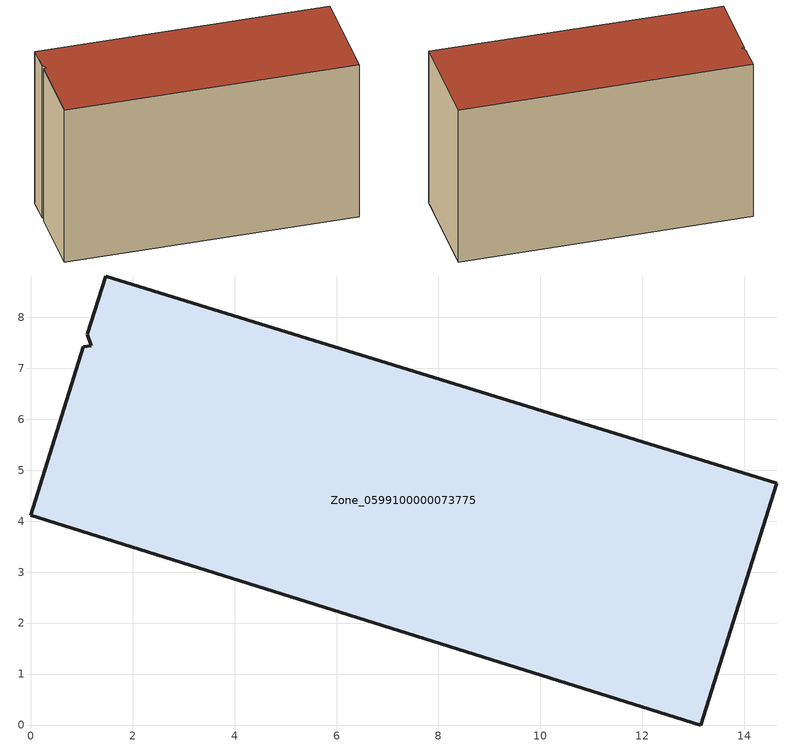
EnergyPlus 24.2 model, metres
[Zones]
Zone_0599100000073775
 floor ground (C_G): 0,4.12 1.03,7.42 1.18,7.44 1.11,7.67 1.47,8.81 14.64,4.74 13.15,0 z0.56
 wall outside (C_F): 13.15,0 14.64,4.74 1.47,8.81 1.11,7.67 1.18,7.44 1.03,7.42 0,4.12 13.15,0 z0.56:8.78
 roof outside (C_R): 1.03,7.42 0,4.12 13.15,0 14.64,4.74 1.47,8.81 1.11,7.67 1.18,7.44 z8.78
[BUILDING]
Pand.0599100000073775: North Axis=0; Terrain=City; Loads Convergence Tolerance Value=0.04; Temperature Convergence Tolerance Value=0.4; Solar Distribution=FullExterior; Maximum Number of Warmup Days=25; Minimum Number of Warmup Days=1
[Site:Location]
Rotterdam.The.Hague.AP_ZH_NLD Design_Conditions: Latitude=51.96; Longitude=4.45; Time Zone=1; Elevation=-4.5
[SITE:GROUNDTEMPERATURE:BUILDINGSURFACE]
18, 18, 18, 18, 18, 18, 18, 18, 18, 18, 18, 18
[MATERIAL] Thermal Absorptance=0.9; Solar Absorptance=0.7; Visible Absorptance=0.7
Name | Roughness | Thickness | Conductivity | Density | Specific Heat
G.TC.1965-1974 | MediumSmooth | 0.15 | 0.882353 | 540 | 1210
F.TC.1965-1974 | Rough | 0.3 | 0.697674 | 1920 | 840
R.TC.1965-1974 | MediumRough | 0.2 | 0.232558 | 1500 | 1000
[CONSTRUCTION]
C_G: G.TC.1965-1974
C_F: F.TC.1965-1974
C_R: R.TC.1965-1974
[ZONE]
Zone_0599100000073775: Type=1; Multiplier=1; Ceiling Height=Autocalculate; Volume=Autocalculate; Floor Area=autocalculate; Part of Total Floor Area=Yes
[ZONEINFILTRATION:DESIGNFLOWRATE]
Infil_Zone_0599100000073775: Zone or ZoneList or Space or SpaceList=Zone_0599100000073775; Schedule=AlwaysOn; Design Flow Rate Calculation Method=Flow/Area; Flow Rate per Floor Area=0.003; Constant Term Coefficient=1; Temperature Term Coefficient=0; Velocity Term Coefficient=0; Velocity Squared Term Coefficient=0
[HVACTEMPLATE:ZONE:IDEALLOADSAIRSYSTEM]
Zone_0599100000073775: Maximum Heating Supply Air Temperature=50; Minimum Cooling Supply Air Temperature=13; Maximum Heating Supply Air Humidity Ratio=0.0156; Minimum Cooling Supply Air Humidity Ratio=0.0077; Heating Limit=NoLimit; Cooling Limit=NoLimit; Dehumidification Control Type=ConstantSensibleHeatRatio; Cooling Sensible Heat Ratio=0.7; Dehumidification Setpoint=60; Humidification Control Type=None; Humidification Setpoint=30; Outdoor Air Method=None; Outdoor Air Flow Rate per Person=0.00944; Outdoor Air Flow Rate per Zone Floor Area=0; Outdoor Air Flow Rate per Zone=0; Demand Controlled Ventilation Type=None; Outdoor Air Economizer Type=NoEconomizer; Heat Recovery Type=None; Sensible Heat Recovery Effectiveness=0.7; Latent Heat Recovery Effectiveness=0.65
[ZONECONTROL:THERMOSTAT]
ThermostatControl_Zone_0599100000073775: Zone or ZoneList=Zone_0599100000073775; Control Type Schedule=DualSetpointControlType; Control 1=Thermostat_Zone_0599100000073775; Temperature Difference Between Cutout And Setpoint=0
[THERMOSTATSETPOINT:DUALSETPOINT]
Thermostat_Zone_0599100000073775: Heating Setpoint Temperature Schedule=HeatingSetpoint_Zone_0599100000073775; Cooling Setpoint Temperature Schedule=CoolingSetpoint_Zone_0599100000073775
[SCHEDULE:COMPACT]
HeatingSetpoint_Zone_0599100000073775: Through: 12/31, For: AllDays, Until: 24:00, 21
CoolingSetpoint_Zone_0599100000073775: Through: 12/31, For: AllDays, Until: 24:00, 24
DualSetpointControlType: Through: 12/31, For: AllDays, Until: 24:00, 4
AlwaysOn: Through: 12/31, For: AllDays, Until: 24:00, 1
